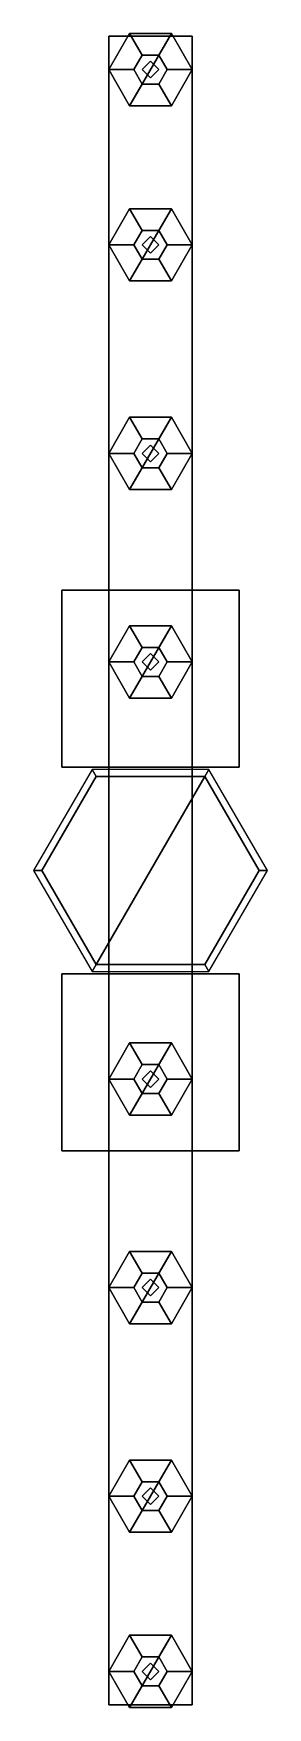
# Model space of a CAD drawing. Extents: x -0.14 to 0.14, y -1 to 1.
import ezdxf

# ---------------------------------------------------------------- set-up
doc = ezdxf.new("R2010")
doc.units = 0
doc.layers.get('0').update_dxf_attribs({"linetype": 'CONTINUOUS'})

msp = doc.modelspace()

# ---------------------------------------------------------------- linework, layer by layer
for points in [[(-0.025, 1.0033, 6.22), (-0.05, 0.96, 6.22), (-0.02, 0.96, 6.32), (-0.01, 0.9773, 6.32)], [(0.025, 1.0033, 6.22), (-0.025, 0.9167, 6.22), (-0.05, 0.96, 6.22), (-0.025, 1.0033, 6.22)], [(0.025, 1.0033, 6.22), (-0.025, 1.0033, 6.22), (-0.01, 0.9773, 6.32), (0.01, 0.9773, 6.32)], [(0.05, 0.96, 6.22), (0.025, 0.9167, 6.22), (-0.025, 0.9167, 6.22), (0.025, 1.0033, 6.22)], [(0.05, 0.96, 6.22), (0.025, 1.0033, 6.22), (0.01, 0.9773, 6.32), (0.02, 0.96, 6.32)], [(-0.05, -1, 6.02), (-0.05, -1, 6.12), (-0.05, 1, 6.12), (-0.05, 1, 6.02)], [(0.05, 1, 6.02), (0.05, -1, 6.02), (-0.05, -1, 6.02), (-0.05, 1, 6.02)], [(-0.05, 1, 6.12), (-0.05, -1, 6.12), (0.05, -1, 6.12), (0.05, 1, 6.12)], [(-0.05, 1, 6.02), (-0.05, 1, 6.12), (0.05, 1, 6.12), (0.05, 1, 6.02)], [(0.05, 1, 6.12), (0.05, -1, 6.12), (0.05, -1, 6.02), (0.05, 1, 6.02)], [(-0.01, 0.9773, 6.32), (-0.02, 0.96, 6.32), (-0.01, 0.9427, 6.32), (0.01, 0.9773, 6.32)], [(0.01, 0.9773, 6.32), (-0.01, 0.9427, 6.32), (0.01, 0.9427, 6.32), (0.02, 0.96, 6.32)], [(0, 0.97, 6.12), (-0.01, 0.96, 6.12), (-0.01, 0.96, 6.22), (0, 0.97, 6.22)], [(0.01, 0.96, 6.12), (0, 0.97, 6.12), (0, 0.97, 6.22), (0.01, 0.96, 6.22)], [(-0.05, 0.96, 6.22), (-0.025, 0.9167, 6.22), (-0.01, 0.9427, 6.32), (-0.02, 0.96, 6.32)], [(-0.01, 0.96, 6.12), (0, 0.95, 6.12), (0, 0.95, 6.22), (-0.01, 0.96, 6.22)], [(0, 0.95, 6.12), (0.01, 0.96, 6.12), (0.01, 0.96, 6.22), (0, 0.95, 6.22)], [(0.025, 0.9167, 6.22), (0.05, 0.96, 6.22), (0.02, 0.96, 6.32), (0.01, 0.9427, 6.32)], [(-0.025, 0.9167, 6.22), (0.025, 0.9167, 6.22), (0.01, 0.9427, 6.32), (-0.01, 0.9427, 6.32)], [(-0.025, 0.7933, 6.22), (-0.05, 0.75, 6.22), (-0.02, 0.75, 6.32), (-0.01, 0.7673, 6.32)], [(0.025, 0.7933, 6.22), (-0.025, 0.7067, 6.22), (-0.05, 0.75, 6.22), (-0.025, 0.7933, 6.22)], [(0.025, 0.7933, 6.22), (-0.025, 0.7933, 6.22), (-0.01, 0.7673, 6.32), (0.01, 0.7673, 6.32)], [(0.05, 0.75, 6.22), (0.025, 0.7067, 6.22), (-0.025, 0.7067, 6.22), (0.025, 0.7933, 6.22)], [(0.05, 0.75, 6.22), (0.025, 0.7933, 6.22), (0.01, 0.7673, 6.32), (0.02, 0.75, 6.32)], [(-0.01, 0.7673, 6.32), (-0.02, 0.75, 6.32), (-0.01, 0.7327, 6.32), (0.01, 0.7673, 6.32)], [(0.01, 0.7673, 6.32), (-0.01, 0.7327, 6.32), (0.01, 0.7327, 6.32), (0.02, 0.75, 6.32)], [(-0.05, 0.75, 6.22), (-0.025, 0.7067, 6.22), (-0.01, 0.7327, 6.32), (-0.02, 0.75, 6.32)], [(0, 0.76, 6.12), (-0.01, 0.75, 6.12), (-0.01, 0.75, 6.22), (0, 0.76, 6.22)], [(-0.01, 0.75, 6.12), (0, 0.74, 6.12), (0, 0.74, 6.22), (-0.01, 0.75, 6.22)], [(0.01, 0.75, 6.12), (0, 0.76, 6.12), (0, 0.76, 6.22), (0.01, 0.75, 6.22)], [(0, 0.74, 6.12), (0.01, 0.75, 6.12), (0.01, 0.75, 6.22), (0, 0.74, 6.22)], [(0.025, 0.7067, 6.22), (0.05, 0.75, 6.22), (0.02, 0.75, 6.32), (0.01, 0.7327, 6.32)], [(-0.025, 0.7067, 6.22), (0.025, 0.7067, 6.22), (0.01, 0.7327, 6.32), (-0.01, 0.7327, 6.32)], [(-0.025, 0.5433, 6.22), (-0.05, 0.5, 6.22), (-0.02, 0.5, 6.32), (-0.01, 0.5173, 6.32)], [(0.025, 0.5433, 6.22), (-0.025, 0.4567, 6.22), (-0.05, 0.5, 6.22), (-0.025, 0.5433, 6.22)], [(0.025, 0.5433, 6.22), (-0.025, 0.5433, 6.22), (-0.01, 0.5173, 6.32), (0.01, 0.5173, 6.32)], [(0.05, 0.5, 6.22), (0.025, 0.4567, 6.22), (-0.025, 0.4567, 6.22), (0.025, 0.5433, 6.22)], [(0.05, 0.5, 6.22), (0.025, 0.5433, 6.22), (0.01, 0.5173, 6.32), (0.02, 0.5, 6.32)], [(-0.01, 0.5173, 6.32), (-0.02, 0.5, 6.32), (-0.01, 0.4827, 6.32), (0.01, 0.5173, 6.32)], [(0.01, 0.5173, 6.32), (-0.01, 0.4827, 6.32), (0.01, 0.4827, 6.32), (0.02, 0.5, 6.32)], [(0, 0.51, 6.12), (-0.01, 0.5, 6.12), (-0.01, 0.5, 6.22), (0, 0.51, 6.22)], [(0.01, 0.5, 6.12), (0, 0.51, 6.12), (0, 0.51, 6.22), (0.01, 0.5, 6.22)], [(-0.05, 0.5, 6.22), (-0.025, 0.4567, 6.22), (-0.01, 0.4827, 6.32), (-0.02, 0.5, 6.32)], [(-0.025, 0.4567, 6.22), (0.025, 0.4567, 6.22), (0.01, 0.4827, 6.32), (-0.01, 0.4827, 6.32)], [(-0.01, 0.5, 6.12), (0, 0.49, 6.12), (0, 0.49, 6.22), (-0.01, 0.5, 6.22)], [(0, 0.49, 6.12), (0.01, 0.5, 6.12), (0.01, 0.5, 6.22), (0, 0.49, 6.22)], [(0.025, 0.4567, 6.22), (0.05, 0.5, 6.22), (0.02, 0.5, 6.32), (0.01, 0.4827, 6.32)], [(0.1061, 0.3361), (-0.1061, 0.3361), (-0.1061, 0.3361, 1.2), (0.1061, 0.3361, 1.2)], [(-0.1061, 0.3361), (-0.1061, 0.1239), (-0.1061, 0.1239, 1.2), (-0.1061, 0.3361, 1.2)], [(0.1061, 0.3361, 1.2), (-0.1061, 0.3361, 1.2), (-0.1061, 0.1239, 1.2), (0.1061, 0.1239, 1.2)], [(0.1061, 0.1239), (0.1061, 0.3361), (0.1061, 0.3361, 1.2), (0.1061, 0.1239, 1.2)], [(-0.025, 0.2933, 6.22), (-0.05, 0.25, 6.22), (-0.02, 0.25, 6.32), (-0.01, 0.2673, 6.32)], [(0.025, 0.2933, 6.22), (-0.025, 0.2067, 6.22), (-0.05, 0.25, 6.22), (-0.025, 0.2933, 6.22)], [(0.025, 0.2933, 6.22), (-0.025, 0.2933, 6.22), (-0.01, 0.2673, 6.32), (0.01, 0.2673, 6.32)], [(0.05, 0.25, 6.22), (0.025, 0.2067, 6.22), (-0.025, 0.2067, 6.22), (0.025, 0.2933, 6.22)], [(0.05, 0.25, 6.22), (0.025, 0.2933, 6.22), (0.01, 0.2673, 6.32), (0.02, 0.25, 6.32)], [(-0.01, 0.2673, 6.32), (-0.02, 0.25, 6.32), (-0.01, 0.2327, 6.32), (0.01, 0.2673, 6.32)], [(0.01, 0.2673, 6.32), (-0.01, 0.2327, 6.32), (0.01, 0.2327, 6.32), (0.02, 0.25, 6.32)], [(-0.05, 0.25, 6.22), (-0.025, 0.2067, 6.22), (-0.01, 0.2327, 6.32), (-0.02, 0.25, 6.32)], [(0, 0.26, 6.12), (-0.01, 0.25, 6.12), (-0.01, 0.25, 6.22), (0, 0.26, 6.22)], [(-0.01, 0.25, 6.12), (0, 0.24, 6.12), (0, 0.24, 6.22), (-0.01, 0.25, 6.22)], [(0.01, 0.25, 6.12), (0, 0.26, 6.12), (0, 0.26, 6.22), (0.01, 0.25, 6.22)], [(0, 0.24, 6.12), (0.01, 0.25, 6.12), (0.01, 0.25, 6.22), (0, 0.24, 6.22)], [(0.025, 0.2067, 6.22), (0.05, 0.25, 6.22), (0.02, 0.25, 6.32), (0.01, 0.2327, 6.32)], [(-0.025, 0.2067, 6.22), (0.025, 0.2067, 6.22), (0.01, 0.2327, 6.32), (-0.01, 0.2327, 6.32)], [(-0.07, 0.1212, 0.5), (-0.14, 0, 0.5), (-0.13, 0, 6.5), (-0.065, 0.1126, 6.5)], [(-0.1061, 0.1239), (0.1061, 0.1239), (0.1061, 0.1239, 1.2), (-0.1061, 0.1239, 1.2)], [(0.07, 0.1212, 0.5), (-0.07, 0.1212, 0.5), (-0.065, 0.1126, 6.5), (0.065, 0.1126, 6.5)], [(0.14, 0, 0.5), (0.07, 0.1212, 0.5), (0.065, 0.1126, 6.5), (0.13, 0, 6.5)], [(-0.065, 0.1126, 6.5), (-0.13, 0, 6.5), (-0.065, -0.1126, 6.5), (0.065, 0.1126, 6.5)], [(0.065, 0.1126, 6.5), (-0.065, -0.1126, 6.5), (0.065, -0.1126, 6.5), (0.13, 0, 6.5)], [(-0.14, 0, 0.5), (-0.07, -0.1212, 0.5), (-0.065, -0.1126, 6.5), (-0.13, 0, 6.5)], [(0.07, -0.1212, 0.5), (0.14, 0, 0.5), (0.13, 0, 6.5), (0.065, -0.1126, 6.5)], [(-0.07, -0.1212, 0.5), (0.07, -0.1212, 0.5), (0.065, -0.1126, 6.5), (-0.065, -0.1126, 6.5)], [(-0.1061, -0.1239), (-0.1061, -0.3361), (-0.1061, -0.3361, 1.2), (-0.1061, -0.1239, 1.2)], [(0.1061, -0.1239), (-0.1061, -0.1239), (-0.1061, -0.1239, 1.2), (0.1061, -0.1239, 1.2)], [(0.1061, -0.1239, 1.2), (-0.1061, -0.1239, 1.2), (-0.1061, -0.3361, 1.2), (0.1061, -0.3361, 1.2)], [(0.1061, -0.3361), (0.1061, -0.1239), (0.1061, -0.1239, 1.2), (0.1061, -0.3361, 1.2)], [(-0.025, -0.2067, 6.22), (-0.05, -0.25, 6.22), (-0.02, -0.25, 6.32), (-0.01, -0.2327, 6.32)], [(0.025, -0.2067, 6.22), (-0.025, -0.2933, 6.22), (-0.05, -0.25, 6.22), (-0.025, -0.2067, 6.22)], [(0.025, -0.2067, 6.22), (-0.025, -0.2067, 6.22), (-0.01, -0.2327, 6.32), (0.01, -0.2327, 6.32)], [(0.05, -0.25, 6.22), (0.025, -0.2933, 6.22), (-0.025, -0.2933, 6.22), (0.025, -0.2067, 6.22)], [(0.05, -0.25, 6.22), (0.025, -0.2067, 6.22), (0.01, -0.2327, 6.32), (0.02, -0.25, 6.32)], [(-0.01, -0.2327, 6.32), (-0.02, -0.25, 6.32), (-0.01, -0.2673, 6.32), (0.01, -0.2327, 6.32)], [(0.01, -0.2327, 6.32), (-0.01, -0.2673, 6.32), (0.01, -0.2673, 6.32), (0.02, -0.25, 6.32)], [(0, -0.24, 6.12), (-0.01, -0.25, 6.12), (-0.01, -0.25, 6.22), (0, -0.24, 6.22)], [(0.01, -0.25, 6.12), (0, -0.24, 6.12), (0, -0.24, 6.22), (0.01, -0.25, 6.22)], [(-0.05, -0.25, 6.22), (-0.025, -0.2933, 6.22), (-0.01, -0.2673, 6.32), (-0.02, -0.25, 6.32)], [(-0.01, -0.25, 6.12), (0, -0.26, 6.12), (0, -0.26, 6.22), (-0.01, -0.25, 6.22)], [(0, -0.26, 6.12), (0.01, -0.25, 6.12), (0.01, -0.25, 6.22), (0, -0.26, 6.22)], [(0.025, -0.2933, 6.22), (0.05, -0.25, 6.22), (0.02, -0.25, 6.32), (0.01, -0.2673, 6.32)], [(-0.025, -0.2933, 6.22), (0.025, -0.2933, 6.22), (0.01, -0.2673, 6.32), (-0.01, -0.2673, 6.32)], [(-0.1061, -0.3361), (0.1061, -0.3361), (0.1061, -0.3361, 1.2), (-0.1061, -0.3361, 1.2)], [(-0.025, -0.4567, 6.22), (-0.05, -0.5, 6.22), (-0.02, -0.5, 6.32), (-0.01, -0.4827, 6.32)], [(0.025, -0.4567, 6.22), (-0.025, -0.5433, 6.22), (-0.05, -0.5, 6.22), (-0.025, -0.4567, 6.22)], [(0.025, -0.4567, 6.22), (-0.025, -0.4567, 6.22), (-0.01, -0.4827, 6.32), (0.01, -0.4827, 6.32)], [(0.05, -0.5, 6.22), (0.025, -0.5433, 6.22), (-0.025, -0.5433, 6.22), (0.025, -0.4567, 6.22)], [(0.05, -0.5, 6.22), (0.025, -0.4567, 6.22), (0.01, -0.4827, 6.32), (0.02, -0.5, 6.32)], [(-0.05, -0.5, 6.22), (-0.025, -0.5433, 6.22), (-0.01, -0.5173, 6.32), (-0.02, -0.5, 6.32)], [(-0.01, -0.4827, 6.32), (-0.02, -0.5, 6.32), (-0.01, -0.5173, 6.32), (0.01, -0.4827, 6.32)], [(0.01, -0.4827, 6.32), (-0.01, -0.5173, 6.32), (0.01, -0.5173, 6.32), (0.02, -0.5, 6.32)], [(0, -0.49, 6.12), (-0.01, -0.5, 6.12), (-0.01, -0.5, 6.22), (0, -0.49, 6.22)], [(-0.01, -0.5, 6.12), (0, -0.51, 6.12), (0, -0.51, 6.22), (-0.01, -0.5, 6.22)], [(0.01, -0.5, 6.12), (0, -0.49, 6.12), (0, -0.49, 6.22), (0.01, -0.5, 6.22)], [(0, -0.51, 6.12), (0.01, -0.5, 6.12), (0.01, -0.5, 6.22), (0, -0.51, 6.22)], [(0.025, -0.5433, 6.22), (0.05, -0.5, 6.22), (0.02, -0.5, 6.32), (0.01, -0.5173, 6.32)], [(-0.025, -0.5433, 6.22), (0.025, -0.5433, 6.22), (0.01, -0.5173, 6.32), (-0.01, -0.5173, 6.32)], [(-0.025, -0.7067, 6.22), (-0.05, -0.75, 6.22), (-0.02, -0.75, 6.32), (-0.01, -0.7327, 6.32)], [(0.025, -0.7067, 6.22), (-0.025, -0.7933, 6.22), (-0.05, -0.75, 6.22), (-0.025, -0.7067, 6.22)], [(0.025, -0.7067, 6.22), (-0.025, -0.7067, 6.22), (-0.01, -0.7327, 6.32), (0.01, -0.7327, 6.32)], [(0.05, -0.75, 6.22), (0.025, -0.7933, 6.22), (-0.025, -0.7933, 6.22), (0.025, -0.7067, 6.22)], [(0.05, -0.75, 6.22), (0.025, -0.7067, 6.22), (0.01, -0.7327, 6.32), (0.02, -0.75, 6.32)], [(-0.01, -0.7327, 6.32), (-0.02, -0.75, 6.32), (-0.01, -0.7673, 6.32), (0.01, -0.7327, 6.32)], [(0.01, -0.7327, 6.32), (-0.01, -0.7673, 6.32), (0.01, -0.7673, 6.32), (0.02, -0.75, 6.32)], [(0, -0.74, 6.12), (-0.01, -0.75, 6.12), (-0.01, -0.75, 6.22), (0, -0.74, 6.22)], [(0.01, -0.75, 6.12), (0, -0.74, 6.12), (0, -0.74, 6.22), (0.01, -0.75, 6.22)], [(-0.05, -0.75, 6.22), (-0.025, -0.7933, 6.22), (-0.01, -0.7673, 6.32), (-0.02, -0.75, 6.32)], [(-0.01, -0.75, 6.12), (0, -0.76, 6.12), (0, -0.76, 6.22), (-0.01, -0.75, 6.22)], [(0, -0.76, 6.12), (0.01, -0.75, 6.12), (0.01, -0.75, 6.22), (0, -0.76, 6.22)], [(0.025, -0.7933, 6.22), (0.05, -0.75, 6.22), (0.02, -0.75, 6.32), (0.01, -0.7673, 6.32)], [(-0.025, -0.7933, 6.22), (0.025, -0.7933, 6.22), (0.01, -0.7673, 6.32), (-0.01, -0.7673, 6.32)], [(-0.025, -0.9167, 6.22), (-0.05, -0.96, 6.22), (-0.02, -0.96, 6.32), (-0.01, -0.9427, 6.32)], [(0.025, -0.9167, 6.22), (-0.025, -1.0033, 6.22), (-0.05, -0.96, 6.22), (-0.025, -0.9167, 6.22)], [(0.025, -0.9167, 6.22), (-0.025, -0.9167, 6.22), (-0.01, -0.9427, 6.32), (0.01, -0.9427, 6.32)], [(0.05, -0.96, 6.22), (0.025, -1.0033, 6.22), (-0.025, -1.0033, 6.22), (0.025, -0.9167, 6.22)], [(0.05, -0.96, 6.22), (0.025, -0.9167, 6.22), (0.01, -0.9427, 6.32), (0.02, -0.96, 6.32)], [(-0.01, -0.9427, 6.32), (-0.02, -0.96, 6.32), (-0.01, -0.9773, 6.32), (0.01, -0.9427, 6.32)], [(0.01, -0.9427, 6.32), (-0.01, -0.9773, 6.32), (0.01, -0.9773, 6.32), (0.02, -0.96, 6.32)], [(-0.05, -0.96, 6.22), (-0.025, -1.0033, 6.22), (-0.01, -0.9773, 6.32), (-0.02, -0.96, 6.32)], [(0, -0.95, 6.12), (-0.01, -0.96, 6.12), (-0.01, -0.96, 6.22), (0, -0.95, 6.22)], [(-0.01, -0.96, 6.12), (0, -0.97, 6.12), (0, -0.97, 6.22), (-0.01, -0.96, 6.22)], [(0.01, -0.96, 6.12), (0, -0.95, 6.12), (0, -0.95, 6.22), (0.01, -0.96, 6.22)], [(0, -0.97, 6.12), (0.01, -0.96, 6.12), (0.01, -0.96, 6.22), (0, -0.97, 6.22)], [(0.025, -1.0033, 6.22), (0.05, -0.96, 6.22), (0.02, -0.96, 6.32), (0.01, -0.9773, 6.32)], [(-0.025, -1.0033, 6.22), (0.025, -1.0033, 6.22), (0.01, -0.9773, 6.32), (-0.01, -0.9773, 6.32)], [(0.05, -1, 6.02), (0.05, -1, 6.12), (-0.05, -1, 6.12), (-0.05, -1, 6.02)]]:
    msp.add_3dface(points)

doc.saveas('drawing.dxf')
